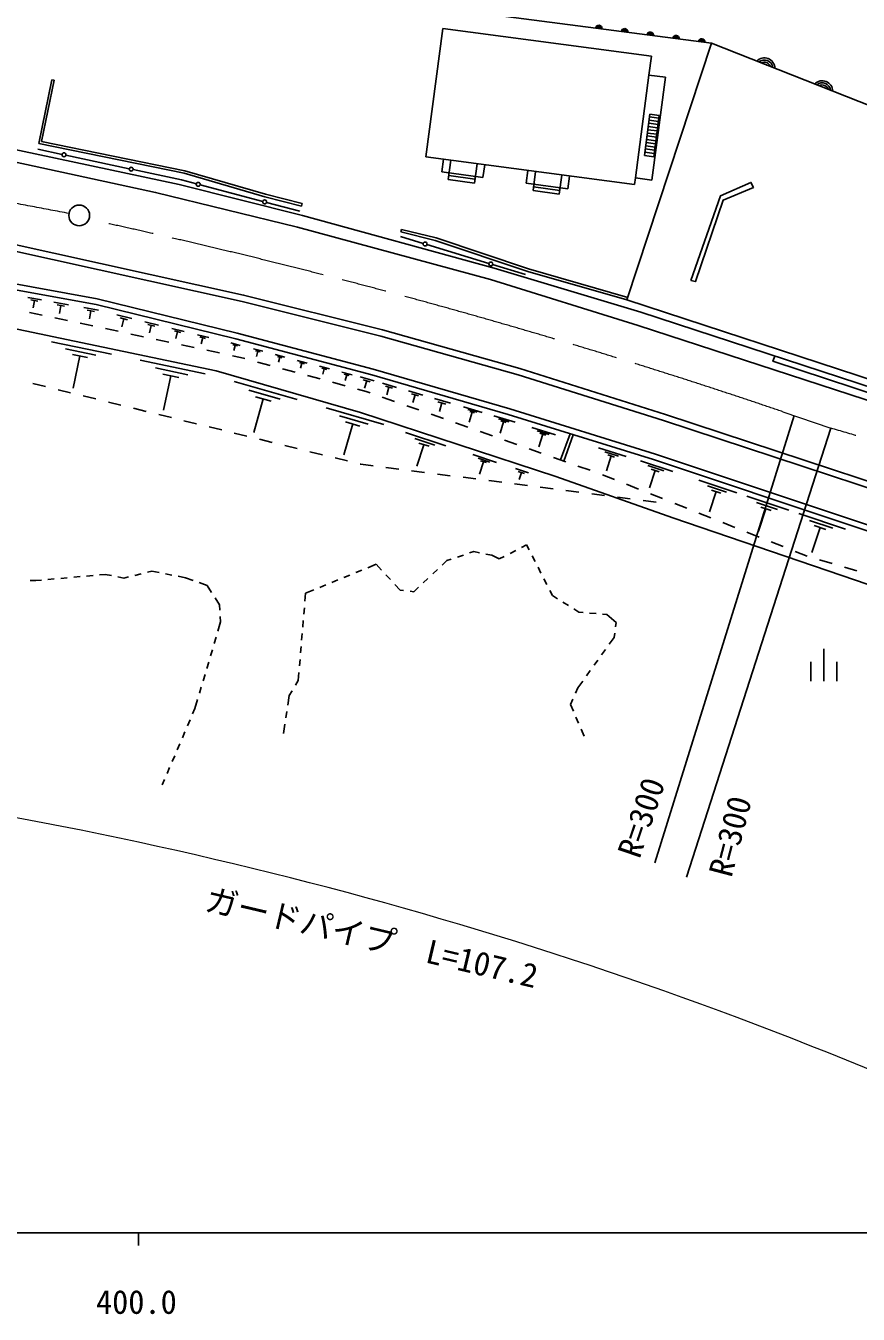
# Model space of a CAD drawing. Units: millimetres, scale not verified. Extents: x 40000 to 680000, y 20000 to 380000.
# Drawn here: x 459312 to 523518, y 198715 to 298030 of the extents above; entities that cross this region are included whole.
import ezdxf
from ezdxf.enums import TextEntityAlignment as Align

# ---------------------------------------------------------------- set-up
doc = ezdxf.new("R2010")
doc.units = ezdxf.units.MM
doc.header["$LTSCALE"] = 1000
doc.linetypes.add('CHAIN', pattern=[18.5, 12, -1.5, 3.5, -1.5])
for name, color, linetype, lineweight in [('M-BGD', 7, 'Continuous', 25), ('M-BMK', 2, 'CHAIN', 13), ('M-BMK-SRVR', 3, 'Continuous', 25), ('M-STR-HTXT', 7, 'Continuous', 13), ('M-STR-STRD', 7, 'Continuous', 25), ('M-TTL-BAND', 7, 'Continuous', 25)]:
    doc.layers.add(name, color=color, linetype=linetype, lineweight=lineweight)
doc.styles.add('ＭＳ ゴシック', font='')
doc.styles.get('ＭＳ ゴシック').set_extended_font_data('MS Gothic')

msp = doc.modelspace()

# ---------------------------------------------------------------- linework, layer by layer
at = {"layer": 'M-BGD'}
for p, q in [((512189, 296689), (474912, 301537)), ((490160, 287926), (491476, 297832)), ((491476, 297832), (507573, 295693)), ((505682, 276903), (512189, 296689)), ((507573, 295693), (507379, 294230)), ((507379, 294230), (506326, 286300)), ((508659, 294060), (507379, 294230)), ((507605, 286130), (508659, 294060)), ((460326, 288963), (461321, 293868)), ((460535, 289120), (461492, 293833)), ((461492, 293833), (461321, 293868)), ((507456, 291209), (507026, 288024)), ((507429, 291013), (508149, 290916)), ((508176, 291111), (507456, 291209)), ((507746, 287927), (508176, 291111)), ((507295, 290016), (508015, 289919)), ((507327, 290257), (508047, 290160)), ((507362, 290513), (508082, 290416)), ((507395, 290756), (508115, 290659)), ((471577, 286860), (460535, 289120)), ((507162, 289036), (507882, 288939)), ((507193, 289266), (507913, 289169)), ((507230, 289536), (507950, 289439)), ((507260, 289761), (507980, 289664)), ((462116, 288118), (460241, 288519)), ((471538, 286669), (460326, 288963)), ((467298, 287009), (462409, 288055)), ((507026, 288024), (507746, 287927)), ((507060, 288277), (507780, 288179)), ((507095, 288535), (507815, 288438)), ((507127, 288776), (507847, 288679)), ((506257, 285788), (490160, 287926)), ((491401, 286760), (491535, 287744)), ((491902, 286178), (492104, 287666)), ((494117, 287392), (493914, 285904)), ((494710, 287313), (494576, 286329)), ((471336, 286145), (467592, 286946)), ((472468, 285846), (471336, 286145)), ((477754, 284840), (471538, 286669)), ((477813, 285042), (471577, 286860)), ((494576, 286329), (491401, 286760)), ((493914, 285904), (491902, 286178)), ((493955, 286207), (491943, 286485)), ((497894, 285896), (498026, 286881)), ((498433, 285321), (498638, 286800)), ((500661, 286519), (500457, 285041)), ((501248, 286448), (501115, 285463)), ((506326, 286300), (506257, 285788)), ((506326, 286300), (507605, 286130)), ((477592, 284491), (472758, 285769)), ((480617, 284331), (477813, 285042)), ((501115, 285463), (497894, 285896)), ((500457, 285041), (498433, 285321)), ((500498, 285337), (498474, 285615)), ((480567, 284133), (477754, 284840)), ((480444, 283737), (477882, 284414)), ((480567, 284133), (480617, 284331)), ((488235, 282139), (488284, 282337)), ((490896, 281481), (488235, 282139)), ((490958, 281676), (488284, 282337)), ((489964, 281253), (488215, 281785)), ((495035, 279711), (490251, 281166)), ((498029, 279100), (490896, 281481)), ((498094, 279294), (490958, 281676)), ((497857, 278853), (495322, 279624)), ((505682, 276903), (498029, 279100)), ((505737, 277092), (498094, 279294)), ((459473, 277090), (460531, 276898)), ((459712, 276901), (460241, 276805)), ((459976, 276853), (459874, 276289)), ((461468, 276727), (462618, 276517)), ((461728, 276521), (462302, 276417)), ((462015, 276469), (461903, 275856)), ((463782, 276305), (464932, 276096)), ((464042, 276100), (464616, 275995)), ((459596, 275939), (460574, 275731)), ((461552, 275522), (462530, 275313)), ((463508, 275105), (464486, 274896)), ((464329, 276048), (464217, 275435)), ((466331, 275736), (467481, 275455)), ((466581, 275512), (467156, 275372)), ((466869, 275442), (466719, 274829)), ((468500, 275206), (469556, 274947)), ((465464, 274687), (466442, 274479)), ((467420, 274270), (468398, 274061)), ((468730, 275000), (469258, 274871)), ((468994, 274936), (468856, 274373)), ((470572, 274699), (471538, 274463)), ((470782, 274511), (471265, 274393)), ((471024, 274452), (470898, 273937)), ((472553, 274214), (473432, 273999)), ((461295, 273680), (465931, 272709)), ((462389, 273128), (464707, 272643)), ((469376, 273853), (470354, 273644)), ((471332, 273435), (472310, 273227)), ((472744, 274043), (473183, 273936)), ((472964, 273990), (472849, 273521)), ((475131, 273589), (475859, 273397)), ((475287, 273444), (475651, 273348)), ((475469, 273396), (475367, 273008)), ((476868, 273130), (477596, 272938)), ((462904, 272698), (464063, 272455)), ((463483, 272576), (462965, 270104)), ((468139, 272246), (473140, 271198)), ((473288, 273018), (474266, 272809)), ((475244, 272601), (475874, 272466)), ((475874, 272466), (476218, 272374)), ((477024, 272985), (477388, 272889)), ((477206, 272937), (477103, 272549)), ((478556, 272684), (479297, 272488)), ((478715, 272536), (479086, 272438)), ((478900, 272487), (478796, 272092)), ((480257, 272234), (481012, 272035)), ((469319, 271651), (471820, 271126)), ((469874, 271186), (471125, 270924)), ((477183, 272113), (478149, 271852)), ((479114, 271592), (480079, 271331)), ((480419, 272084), (480797, 271984)), ((480608, 272034), (480502, 271631)), ((481972, 271781), (482741, 271578)), ((482137, 271628), (482522, 271526)), ((482329, 271577), (482221, 271167)), ((483701, 271324), (484483, 271117)), ((483869, 271168), (484260, 271065)), ((459860, 270456), (460831, 270217)), ((470499, 271055), (469940, 268388)), ((475395, 270609), (480245, 269213)), ((481045, 271070), (482010, 270810)), ((482976, 270549), (483941, 270288)), ((484064, 271116), (483954, 270699)), ((485111, 270966), (486195, 270649)), ((485340, 270742), (485882, 270584)), ((485611, 270663), (485442, 270085)), ((486822, 270473), (487906, 270156)), ((487051, 270249), (487593, 270091)), ((487322, 270170), (487153, 269592)), ((461802, 269978), (462773, 269739)), ((463744, 269501), (464715, 269262)), ((476515, 269937), (478940, 269239)), ((477634, 269265), (476890, 266678)), ((477028, 269439), (478240, 269090)), ((484907, 270028), (485566, 269850)), ((485566, 269850), (485865, 269744)), ((486808, 269412), (487751, 269080)), ((488842, 269883), (489926, 269567)), ((489071, 269659), (489613, 269501)), ((489342, 269580), (489173, 269002)), ((490826, 269304), (492080, 268938)), ((465686, 269023), (466657, 268784)), ((467629, 268545), (468600, 268306)), ((482478, 268571), (486926, 267291)), ((488694, 268747), (489638, 268415)), ((491091, 269045), (491717, 268862)), ((491404, 268954), (491209, 268285)), ((493072, 268648), (494517, 268226)), ((493405, 268446), (494128, 268235)), ((493738, 268244), (493513, 267473)), ((493558, 268297), (493919, 268191)), ((469571, 268067), (470542, 267828)), ((471513, 267589), (472484, 267350)), ((483504, 267954), (485728, 267314)), ((484531, 267338), (483848, 264966)), ((483975, 267498), (485087, 267178)), ((490581, 268083), (491524, 267750)), ((492467, 267418), (493410, 267086)), ((495403, 267967), (497047, 267487)), ((495782, 267737), (496604, 267497)), ((496161, 267508), (495905, 266630)), ((495955, 267568), (496367, 267448)), ((473455, 267111), (474426, 266872)), ((475397, 266633), (476368, 266395)), ((488601, 266668), (491723, 265647)), ((489313, 266204), (490874, 265694)), ((494354, 266754), (495297, 266421)), ((498351, 267072), (500166, 266510)), ((498767, 266810), (499675, 266530)), ((499184, 266549), (498884, 265581)), ((498957, 266619), (499410, 266479)), ((500554, 264569), (501292, 266580)), ((500800, 264479), (501538, 266490)), ((477339, 266156), (478310, 265917)), ((479281, 265678), (480252, 265439)), ((481223, 265200), (482194, 264961)), ((490026, 265741), (489481, 264076)), ((489636, 265869), (490416, 265613)), ((496240, 266089), (497183, 265757)), ((498126, 265424), (499069, 265092)), ((503478, 265485), (505615, 264823)), ((503969, 265177), (505037, 264846)), ((483165, 264722), (484136, 264483)), ((485107, 264244), (485143, 264235)), ((485143, 264235), (486098, 264113)), ((493787, 264971), (495609, 264375)), ((494203, 264701), (495114, 264403)), ((494619, 264430), (494301, 263459)), ((494391, 264505), (494847, 264356)), ((500013, 264760), (500956, 264427)), ((504459, 264869), (504106, 263729)), ((504192, 264952), (504726, 264786)), ((506711, 264506), (509218, 263670)), ((487090, 263986), (488082, 263859)), ((489074, 263732), (490066, 263605)), ((491058, 263478), (492050, 263351)), ((493042, 263224), (494034, 263097)), ((497079, 263895), (498076, 263569)), ((497284, 263680), (497783, 263517)), ((497534, 263599), (497360, 263067)), ((501899, 264095), (502842, 263763)), ((503784, 263428), (504714, 263058)), ((507282, 264130), (508535, 263712)), ((507853, 263754), (507407, 262417)), ((507540, 263858), (508166, 263649)), ((495025, 262970), (496017, 262843)), ((497009, 262716), (498001, 262589)), ((498993, 262462), (499985, 262335)), ((500977, 262208), (501969, 262081)), ((505643, 262689), (506572, 262319)), ((511232, 262998), (514141, 262028)), ((511895, 262561), (513349, 262077)), ((512194, 262246), (512921, 262004)), ((502961, 261954), (503953, 261827)), ((504944, 261700), (505936, 261573)), ((506928, 261446), (507920, 261319)), ((507501, 261950), (508430, 261580)), ((509359, 261210), (510289, 260841)), ((512557, 262125), (512040, 260574)), ((514925, 261766), (518162, 260687)), ((515662, 261281), (517281, 260741)), ((511218, 260471), (512147, 260102)), ((516399, 260795), (515824, 259069)), ((515995, 260930), (516804, 260660)), ((518936, 260429), (522522, 259233)), ((513076, 259732), (514005, 259362)), ((519752, 259891), (521546, 259293)), ((520569, 259352), (519931, 257440)), ((520121, 259502), (521018, 259203)), ((514935, 258993), (515864, 258623)), ((516793, 258253), (517722, 257884)), ((492598, 257074), (493072, 257233)), ((493546, 257391), (493872, 257499)), ((493872, 257499), (494319, 257407)), ((494808, 257306), (495255, 257214)), ((496660, 257364), (497104, 257594)), ((497547, 257824), (497939, 258028)), ((497939, 258028), (498144, 257626)), ((518651, 257514), (519580, 257145)), ((485704, 256259), (486347, 256523)), ((486347, 256523), (486755, 256079)), ((491429, 256462), (491798, 256808)), ((491798, 256808), (492123, 256916)), ((495255, 257214), (495824, 256930)), ((495824, 256930), (496216, 257133)), ((498370, 257180), (498596, 256734)), ((498823, 256288), (499049, 255843)), ((520536, 256852), (521497, 256577)), ((522459, 256302), (523420, 256027)), ((459650, 255282), (460079, 255261)), ((460079, 255261), (460518, 255300)), ((461016, 255345), (461514, 255390)), ((462012, 255435), (462510, 255479)), ((463008, 255524), (463506, 255569)), ((464004, 255614), (464502, 255658)), ((465000, 255703), (465438, 255743)), ((465438, 255743), (465916, 255649)), ((466407, 255553), (466884, 255459)), ((466884, 255459), (467234, 255547)), ((467719, 255668), (468204, 255789)), ((468689, 255910), (469039, 255998)), ((469039, 255998), (469594, 255888)), ((470084, 255791), (470575, 255694)), ((471065, 255597), (471620, 255488)), ((471620, 255488), (472221, 255274)), ((482928, 255120), (483391, 255310)), ((483853, 255499), (484316, 255689)), ((484778, 255879), (485241, 256069)), ((487093, 255711), (487432, 255342)), ((489969, 255095), (490334, 255437)), ((490699, 255779), (491064, 256121)), ((499275, 255397), (499502, 254951)), ((472692, 255106), (473293, 254892)), ((473293, 254892), (473640, 254351)), ((480845, 253670), (480897, 254286)), ((480897, 254286), (481541, 254550)), ((482003, 254740), (482466, 254930)), ((487770, 254974), (488178, 254530)), ((488178, 254530), (488458, 254498)), ((488955, 254440), (489235, 254408)), ((489235, 254408), (489604, 254753)), ((499728, 254505), (499932, 254103)), ((473910, 253930), (474257, 253389)), ((474257, 253389), (474283, 252987)), ((499932, 254103), (500312, 253868)), ((500737, 253604), (501162, 253341)), ((474316, 252488), (474342, 252085)), ((480760, 252674), (480802, 253172)), ((501587, 253077), (501966, 252842)), ((501966, 252842), (502297, 252811)), ((502795, 252764), (503293, 252717)), ((503791, 252670), (504122, 252639)), ((504122, 252639), (504854, 252029)), ((474342, 252085), (474131, 251375)), ((480676, 251678), (480718, 252176)), ((504854, 252029), (504808, 251707)), ((473989, 250896), (473847, 250417)), ((480591, 250681), (480633, 251179)), ((504691, 250890), (504309, 250358)), ((504737, 251212), (504691, 250890)), ((473705, 249937), (473563, 249458)), ((480507, 249685), (480549, 250183)), ((504018, 249952), (503726, 249546)), ((520868, 250009), (520868, 247509)), ((473420, 248979), (473278, 248499)), ((480422, 248688), (480464, 249187)), ((502850, 248328), (502558, 247922)), ((503434, 249140), (503142, 248734)), ((519868, 249009), (519868, 247509)), ((521868, 249009), (521868, 247509)), ((473136, 248020), (472994, 247541)), ((480108, 247201), (480328, 247575)), ((480328, 247575), (480380, 248190)), ((502267, 247516), (501885, 246985)), ((472852, 247061), (472710, 246582)), ((479526, 245672), (479636, 246395)), ((479636, 246395), (479855, 246769)), ((501885, 246985), (501703, 246582)), ((472357, 245393), (472181, 244985)), ((472567, 246102), (472357, 245393)), ((501497, 246127), (501315, 245724)), ((501315, 245724), (501546, 245192)), ((471984, 244525), (471786, 244066)), ((479375, 244684), (479450, 245178)), ((501745, 244733), (501943, 244274)), ((471589, 243607), (471391, 243147)), ((479189, 243467), (479299, 244190)), ((502142, 243816), (502373, 243284)), ((471194, 242688), (470996, 242229)), ((470799, 241769), (470601, 241310)), ((470404, 240850), (470206, 240391)), ((470009, 239932), (469833, 239523))]:
    msp.add_line(p, q, dxfattribs=at)
for points in [[(568254, 277910), (533989, 288091), (512189, 296689)], [(454826, 289260), (471142, 285793), (480660, 283414), (495449, 279348), (506757, 275945), (544374, 263657), (560482, 257831)], [(422111, 281313), (432202, 279714), (442213, 277471), (458150, 274748), (474008, 271425), (485140, 268221), (500196, 263296), (509206, 260092), (523301, 255287), (532431, 252164), (547808, 246237), (554824, 243212)], [(442361, 280613), (464731, 276539), (475509, 273903), (485994, 271132), (496512, 268060), (507734, 264586), (538441, 254345), (556730, 248087)], [(442433, 281057), (464825, 276979), (475620, 274339), (486114, 271565), (496642, 268491), (507871, 265015), (538585, 254771), (556876, 248513)], [(560685, 258355), (544272, 264252), (505682, 276903)], [(517084, 272572), (516939, 272168), (539823, 264650), (539937, 265106)]]:
    msp.add_lwpolyline(points, dxfattribs=at)
msp.add_lwpolyline([(510597, 278402), (512881, 284932), (515243, 285958), (515429, 285570), (513098, 284591), (510970, 278313)], close=True, dxfattribs=at)
for centre in [(462262, 288086), (467445, 286978), (472613, 285808), (477737, 284453), (490108, 281209), (495178, 279668)]:
    msp.add_circle(centre, 150, dxfattribs=at)
for centre, radius, start, end in [((503512, 297817), 250, 352.58933, 172.58933), ((503512, 297817), 200, 352.58933, 172.58933), ((503512, 297817), 150, 352.58933, 172.58933), ((503512, 297817), 100, 352.58933, 172.58933), ((503512, 297817), 100, 352.58933, 172.58933), ((503512, 297817), 100, 352.58933, 172.58933), ((505495, 297559), 250, 352.58933, 172.58933), ((505495, 297559), 200, 352.58933, 172.58933), ((505495, 297559), 150, 352.58933, 172.58933), ((505495, 297559), 100, 352.58933, 172.58933), ((505495, 297559), 100, 352.58933, 172.58933), ((505495, 297559), 100, 352.58933, 172.58933), ((507479, 297301), 250, 352.58933, 172.58933), ((507479, 297301), 200, 352.58933, 172.58933), ((507479, 297301), 150, 352.58933, 172.58933), ((507479, 297301), 100, 352.58933, 172.58933), ((507479, 297301), 100, 352.58933, 172.58933), ((507479, 297301), 100, 352.58933, 172.58933), ((509462, 297043), 250, 352.58933, 172.58933), ((509462, 297043), 200, 352.58933, 172.58933), ((509462, 297043), 150, 352.58933, 172.58933), ((509462, 297043), 100, 352.58933, 172.58933), ((509462, 297043), 100, 352.58933, 172.58933), ((509462, 297043), 100, 352.58933, 172.58933), ((511445, 296785), 250, 352.58933, 172.58933), ((511445, 296785), 200, 352.58933, 172.58933), ((511445, 296785), 150, 352.58933, 172.58933), ((511445, 296785), 100, 352.58933, 172.58933), ((511445, 296785), 100, 352.58933, 172.58933), ((511445, 296785), 100, 352.58933, 172.58933), ((516276, 294741), 812, 1.09577, 135.85604), ((516276, 294741), 650, 7.21156, 129.74025), ((516276, 294741), 488, 18.34424, 118.60756), ((516276, 294741), 325, 52.53353, 84.41827), ((520741, 292980), 812, 1.09577, 135.85604), ((520741, 292980), 650, 7.21156, 129.74025), ((520741, 292980), 488, 18.34424, 118.60756), ((520741, 292980), 325, 52.53353, 84.41827)]:
    msp.add_arc(centre, radius, start, end, dxfattribs=at)
at = {"layer": 'M-BMK'}
msp.add_line((517713, 268279), (521404, 267010), dxfattribs=at)
for centre, radius, start, end in [((285870, -644558), 944804, 79.2162, 82.00765), ((360391, -195475), 489711, 71.26115, 77.76466), ((396685, -164528), 449199, 68.90462, 73.88006)]:
    msp.add_arc(centre, radius, start, end, dxfattribs=at)
at = {"layer": 'M-BMK-SRVR'}
for p, q in [((518569, 267984), (507831, 233511)), ((521404, 267010), (510271, 232399))]:
    msp.add_line(p, q, dxfattribs=at)
msp.add_circle((463432, 283412), 800, dxfattribs=at)
at = {"layer": 'M-STR-HTXT'}
msp.add_arc((398702, -87282), 329742, 64.78444, 81.53464, dxfattribs=at)
at = {"layer": 'M-STR-STRD'}
for points in [[(398215, 289445), (416751, 287339), (426209, 286058), (442192, 283793), (457775, 280808), (475992, 276787), (486686, 274113), (497281, 271128), (508504, 267601), (536285, 258455), (557813, 250891)], [(398271, 289942), (416813, 287835), (426278, 286553), (442274, 284287), (457876, 281298), (476106, 277274), (486814, 274597), (497424, 271608), (508658, 268077), (536446, 258929), (557979, 251363)], [(457838, 287675), (469326, 285180), (480277, 282495), (495145, 278462), (506538, 274934), (543929, 262754), (560187, 257069)]]:
    msp.add_lwpolyline(points, dxfattribs=at)
at = {"layer": 'M-TTL-BAND'}
for p, q in [((40000, 205000), (579000, 205000)), ((468000, 205000), (468000, 204000))]:
    msp.add_line(p, q, dxfattribs=at)

# ---------------------------------------------------------------- texts
at = {"layer": 'M-BMK-SRVR', "style": 'ＭＳ ゴシック'}
for rotation, p in [(71.309, (505786, 234049)), (75.34, (512854, 232542))]:
    msp.add_text('R=300', height=1833, rotation=rotation, dxfattribs=at).set_placement(p, align=Align.MIDDLE_LEFT)
at = {"layer": 'M-STR-HTXT', "style": 'ＭＳ ゴシック'}
msp.add_text('ガードパイプ  L=107.2', height=1833, rotation=346.708, dxfattribs=at).set_placement((485656, 226321), align=Align.BOTTOM_CENTER)
at = {"layer": 'M-TTL-BAND', "style": 'ＭＳ ゴシック'}
msp.add_text('400.0', height=1833, dxfattribs=at).set_placement((467844, 198195), align=Align.BOTTOM_CENTER)

doc.saveas('drawing.dxf')
